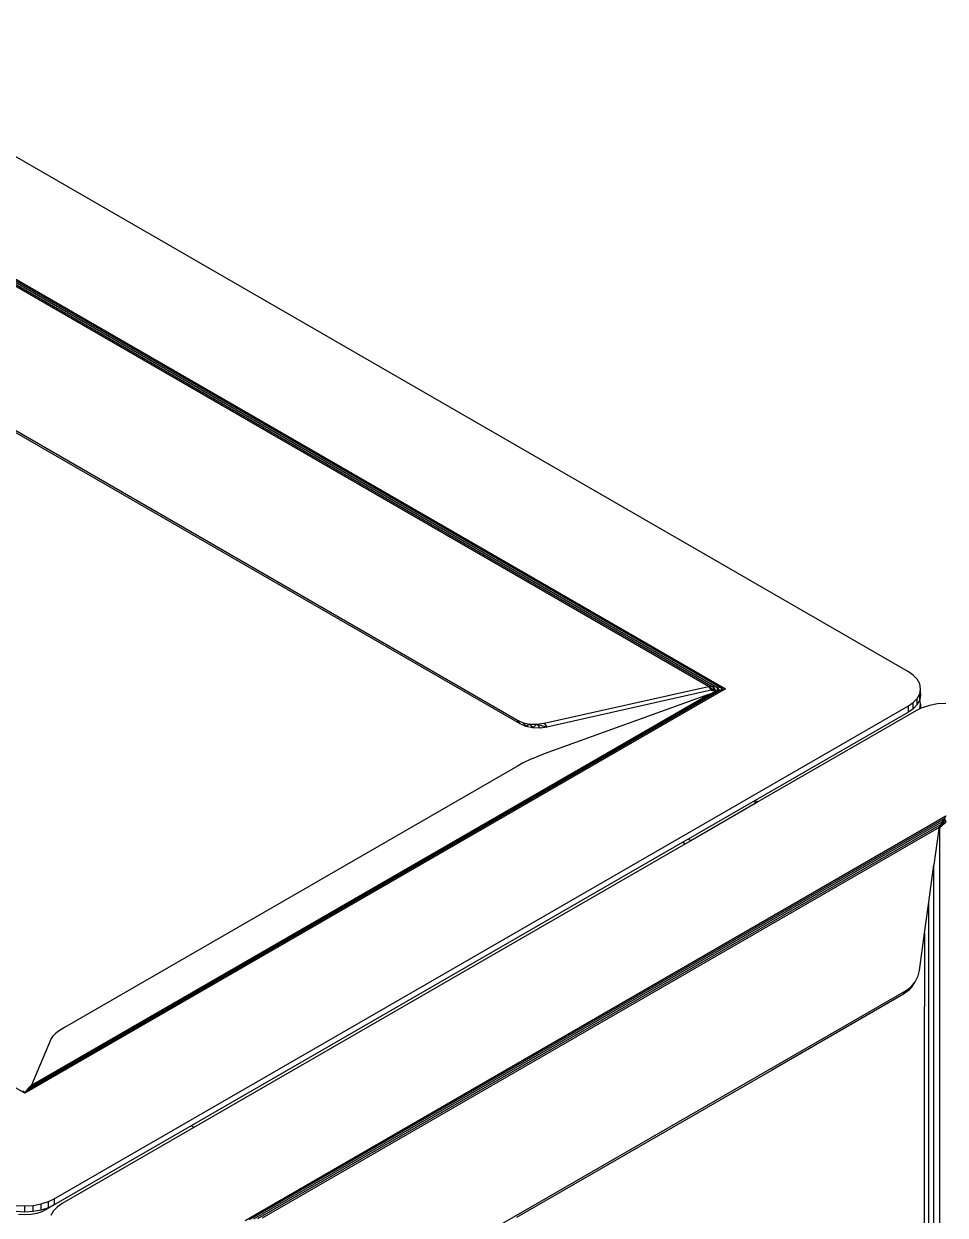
# Model space of a CAD drawing. Header units: millimetres. Extents: x 153 to 4750, y 92 to 3343.
# Drawn here: x 3945.9 to 4188.4, y 2490.6 to 2804.4 of the extents above; entities that cross this region are included whole.
import ezdxf

# ---------------------------------------------------------------- set-up
doc = ezdxf.new("R2010")
doc.units = ezdxf.units.MM

msp = doc.modelspace()

# ---------------------------------------------------------------- linework, layer by layer
for p, q in [((4178.75, 2633.74), (3883.18, 2804.38)), ((3875.4, 2776.61), (4130.64, 2629.25)), ((3875.84, 2775.92), (4129.5, 2629.47)), ((3876.29, 2775.19), (4128.36, 2629.65)), ((3876.75, 2774.41), (4127.24, 2629.79)), ((4126.13, 2629.88), (3877.23, 2773.59)), ((3885.89, 2730.69), (4075.85, 2621.01)), ((4076.56, 2620.01), (3886.6, 2729.68)), ((3946.11, 2522.71), (3690.87, 2670.07)), ((4180.04, 2632.84), (4178.75, 2633.74)), ((4181.07, 2631.77), (4180.04, 2632.84)), ((4082.83, 2620.17), (4126.13, 2629.88)), ((4127.78, 2628.59), (4126.13, 2629.88)), ((4126.13, 2629.88), (4126.84, 2628.88)), ((4127.24, 2629.79), (4126.13, 2629.88)), ((4127.24, 2629.79), (4128.36, 2628.63)), ((4128.36, 2629.65), (4127.24, 2629.79)), ((4127.24, 2629.79), (4127.78, 2628.59)), ((4128.36, 2629.65), (4129.01, 2628.82)), ((4129.5, 2629.47), (4128.36, 2629.65)), ((4128.36, 2629.65), (4128.62, 2628.7)), ((4129.5, 2629.47), (4129.77, 2629.03)), ((4130.64, 2629.25), (4129.5, 2629.47)), ((4129.5, 2629.47), (4129.56, 2628.98)), ((4181.74, 2630.55), (4181.07, 2631.77)), ((4181.97, 2629.25), (4181.74, 2630.55)), ((4130.64, 2629.25), (3946.11, 2522.71)), ((4129.5, 2628.96), (3946.55, 2523.34)), ((4128.36, 2628.63), (3947, 2523.92)), ((4127.24, 2628.23), (3947.46, 2524.44)), ((3947.94, 2524.9), (4126.13, 2627.78)), ((4126.13, 2627.78), (4082.83, 2612.08)), ((4126.84, 2628.88), (4083.53, 2619.16)), ((4126.13, 2627.78), (4127.24, 2628.23)), ((4126.84, 2628.88), (4127.78, 2628.59)), ((4127.24, 2628.23), (4128.03, 2628.51)), ((4127.78, 2628.59), (4128.03, 2628.51)), ((4128.03, 2628.51), (4128.36, 2628.63)), ((4128.36, 2628.63), (4128.62, 2628.7)), ((4128.62, 2628.7), (4129.01, 2628.82)), ((4129.01, 2628.82), (4129.5, 2628.96)), ((4129.5, 2628.96), (4129.56, 2628.98)), ((4129.56, 2628.98), (4129.77, 2629.03)), ((4129.77, 2629.03), (4130.64, 2629.25)), ((4180.04, 2625.65), (4181.07, 2626.72)), ((4181.07, 2626.72), (4181.74, 2627.94)), ((4181.07, 2625.09), (4181.07, 2626.72)), ((4181.74, 2626.31), (4181.07, 2625.09)), ((4181.74, 2627.94), (4181.83, 2628.43)), ((4181.74, 2626.46), (4181.74, 2627.94)), ((4181.75, 2626.39), (4181.74, 2626.46)), ((4181.75, 2626.39), (4181.74, 2626.31)), ((4181.97, 2627.61), (4181.75, 2626.39)), ((4181.97, 2625.16), (4181.75, 2626.39)), ((4181.83, 2628.43), (4181.97, 2629.25)), ((4181.83, 2628.43), (4181.97, 2627.61)), ((4181.97, 2627.61), (4181.97, 2629.25)), ((3953.89, 2494.93), (4178.75, 2624.75)), ((4178.75, 2623.12), (4138.45, 2599.85)), ((4180.87, 2623.53), (4139.15, 2599.44)), ((4178.75, 2624.75), (4180.04, 2625.65)), ((4178.75, 2623.12), (4178.75, 2624.75)), ((4180.04, 2624.01), (4178.75, 2623.12)), ((4180.04, 2624.01), (4180.04, 2625.65)), ((4181.07, 2625.09), (4180.04, 2624.01)), ((4181.76, 2623.95), (4180.87, 2623.53)), ((4181.76, 2623.95), (4181.97, 2625.16)), ((4181.97, 2624.06), (4181.76, 2623.95)), ((4181.97, 2625.16), (4181.97, 2624.06)), ((4182.42, 2624.27), (4181.97, 2624.06)), ((4184.28, 2624.87), (4182.42, 2624.27)), ((4186.4, 2625.26), (4184.28, 2624.87)), ((4188.65, 2625.39), (4186.4, 2625.26)), ((4075.85, 2621.01), (4077.37, 2620.33)), ((4076.56, 2620.01), (4075.85, 2621.01)), ((4078.08, 2619.33), (4076.56, 2620.01)), ((4077.37, 2620.33), (4079.1, 2619.96)), ((4077.37, 2620.33), (4078.08, 2619.33)), ((4079.1, 2619.96), (4078.08, 2619.33)), ((4079.1, 2619.96), (4080.95, 2619.9)), ((4079.1, 2619.96), (4079.89, 2618.94)), ((4080.95, 2619.9), (4082.83, 2620.17)), ((4082.83, 2620.17), (4083.53, 2619.16)), ((4079.89, 2618.94), (4078.08, 2619.33)), ((4080.95, 2619.9), (4079.89, 2618.94)), ((4081.91, 2618.91), (4079.89, 2618.94)), ((4080.95, 2619.9), (4083.53, 2619.16)), ((4080.95, 2619.9), (4081.91, 2618.91)), ((4083.53, 2619.16), (4081.91, 2618.91)), ((4079.18, 2610.6), (4077.38, 2609.73)), ((4080.6, 2611.2), (4079.18, 2610.6)), ((4081.2, 2611.46), (4080.6, 2611.2)), ((4082.28, 2611.87), (4081.2, 2611.46)), ((4082.83, 2612.08), (4082.28, 2611.87)), ((4075.85, 2608.9), (3956.6, 2540.05)), ((4077.38, 2609.73), (4075.85, 2608.9)), ((4138.45, 2599.85), (4120.77, 2589.65)), ((4138.45, 2599.04), (4121.47, 2589.24)), ((4138.45, 2599.85), (4139.15, 2599.44)), ((4138.45, 2599.04), (4138.45, 2599.85)), ((4139.15, 2599.44), (4138.45, 2599.04)), ((4004.12, 2489.22), (4188.65, 2595.75)), ((4005.26, 2489.44), (4188.22, 2595.05)), ((4188.22, 2595.05), (4187.76, 2594.33)), ((4188.22, 2595.05), (4188.02, 2593.56)), ((4188.65, 2595.75), (4188.22, 2595.05)), ((4188.22, 2595.05), (4188.65, 2594.12)), ((4006.4, 2489.62), (4187.76, 2594.33)), ((4007.52, 2489.76), (4187.3, 2593.55)), ((4186.82, 2592.73), (4008.63, 2489.85)), ((4186.78, 2592.39), (4185.47, 2582.9)), ((4186.91, 2592.69), (4186.78, 2592.39)), ((4186.78, 2592.39), (4186.81, 2592.63)), ((4186.78, 2592.39), (4187.01, 2592.6)), ((4186.81, 2592.63), (4186.82, 2592.73)), ((4186.91, 2592.69), (4186.81, 2592.63)), ((4186.94, 2592.93), (4186.82, 2592.73)), ((4187.01, 2592.91), (4186.91, 2592.69)), ((4187.01, 2593.05), (4186.94, 2592.93)), ((4187.01, 2592.97), (4186.94, 2592.93)), ((4187.12, 2593.24), (4187.01, 2593.05)), ((4187.01, 2592.97), (4187.01, 2593.05)), ((4187.05, 2592.99), (4187.01, 2592.97)), ((4187.01, 2592.91), (4187.01, 2592.97)), ((4187.01, 2592.6), (4187.39, 2592.97)), ((4187.01, 2546.81), (4187.01, 2592.6)), ((4187.17, 2593.27), (4187.05, 2592.99)), ((4187.3, 2593.55), (4187.12, 2593.24)), ((4187.17, 2593.27), (4187.12, 2593.24)), ((4187.3, 2593.55), (4187.17, 2593.27)), ((4187.76, 2594.33), (4187.3, 2593.55)), ((4187.3, 2593.55), (4187.39, 2592.97)), ((4187.76, 2594.33), (4187.39, 2592.97)), ((4187.39, 2592.97), (4188.02, 2593.56)), ((4187.76, 2594.33), (4188.02, 2593.56)), ((4188.02, 2593.56), (4188.65, 2594.12)), ((4119.35, 2588.83), (3989.95, 2514.12)), ((4120.77, 2589.65), (4119.35, 2588.83)), ((4119.35, 2588.83), (4120.06, 2588.42)), ((4121.47, 2589.24), (4120.06, 2588.42)), ((4121.47, 2589.24), (4120.77, 2589.65)), ((4120.06, 2588.42), (3990.66, 2513.71)), ((4184.12, 2573.03), (4185.47, 2582.9)), ((4185.47, 2546.53), (4185.47, 2582.9)), ((4182.99, 2564.85), (4184.12, 2573.03)), ((4184.12, 2546.09), (4184.12, 2573.03)), ((4181.64, 2555.03), (4182.99, 2564.85)), ((4182.99, 2564.85), (4182.99, 2545.55)), ((4181.32, 2553.65), (4181.64, 2555.03)), ((4179.81, 2551.01), (4178.76, 2549.78)), ((4179.47, 2550.79), (4180.55, 2552.07)), ((4179.81, 2551.01), (4179.47, 2550.79)), ((4179.81, 2551.01), (4180.55, 2552.07)), ((4180.55, 2552.07), (4181.32, 2553.65)), ((4058.91, 2480.98), (4178.16, 2549.83)), ((4177.46, 2548.83), (4144.81, 2529.98)), ((4177.46, 2548.83), (4178.16, 2549.83)), ((4178.76, 2549.78), (4177.46, 2548.83)), ((4178.16, 2549.83), (4179.47, 2550.79)), ((4178.76, 2549.78), (4179.47, 2550.79)), ((4182.99, 2397.24), (4182.99, 2545.55)), ((4184.12, 2396.59), (4184.12, 2546.09)), ((4185.47, 2395.8), (4185.47, 2546.53)), ((4187.01, 2394.92), (4187.01, 2546.81)), ((3954.21, 2538.44), (3953.44, 2537.69)), ((3955.3, 2539.25), (3954.21, 2538.44)), ((3956.6, 2540.05), (3955.3, 2539.25)), ((3953.12, 2537.19), (3947.94, 2524.9)), ((3953.44, 2537.69), (3953.12, 2537.19)), ((4144.81, 2529.98), (4142.69, 2528.75)), ((4142.69, 2528.75), (4075.57, 2490)), ((3945.67, 2523.34), (3946.11, 2522.71)), ((3946.11, 2522.71), (3946.55, 2523.34)), ((3946.55, 2523.34), (3947, 2523.92)), ((3947, 2523.92), (3947.46, 2524.44)), ((3947.46, 2524.44), (3947.94, 2524.9)), ((3989.95, 2514.12), (3953.89, 2493.3)), ((3990.66, 2513.71), (3956.01, 2493.71)), ((3990.66, 2513.71), (3989.95, 2514.12)), ((3952.35, 2494.19), (3953.89, 2494.93)), ((3953.89, 2494.93), (3953.89, 2493.3)), ((3943.86, 2493.21), (3946.11, 2493.07)), ((3946.11, 2491.44), (3943.86, 2491.57)), ((3946.11, 2493.07), (3948.37, 2493.21)), ((3946.11, 2491.44), (3946.11, 2493.07)), ((3948.37, 2491.57), (3946.11, 2491.44)), ((3948.37, 2493.21), (3950.48, 2493.59)), ((3948.37, 2491.57), (3948.37, 2493.21)), ((3950.48, 2491.96), (3948.37, 2491.57)), ((3950.65, 2491.53), (3949.29, 2491.1)), ((3950.48, 2493.59), (3952.35, 2494.19)), ((3950.48, 2491.96), (3950.48, 2493.59)), ((3952.35, 2492.56), (3950.48, 2491.96)), ((3951.77, 2492.07), (3950.65, 2491.53)), ((3953.89, 2493.3), (3951.77, 2492.07)), ((3952.35, 2492.56), (3952.35, 2494.19)), ((3953.89, 2493.3), (3952.35, 2492.56)), ((3953.69, 2491.74), (3953.02, 2490.52)), ((3954.73, 2492.81), (3953.69, 2491.74)), ((3956.01, 2493.71), (3954.73, 2492.81)), ((3946.11, 2490.72), (3944.47, 2490.82)), ((3947.75, 2490.82), (3946.11, 2490.72)), ((3949.29, 2491.1), (3947.75, 2490.82))]:
    msp.add_line(p, q)

doc.saveas('drawing.dxf')
